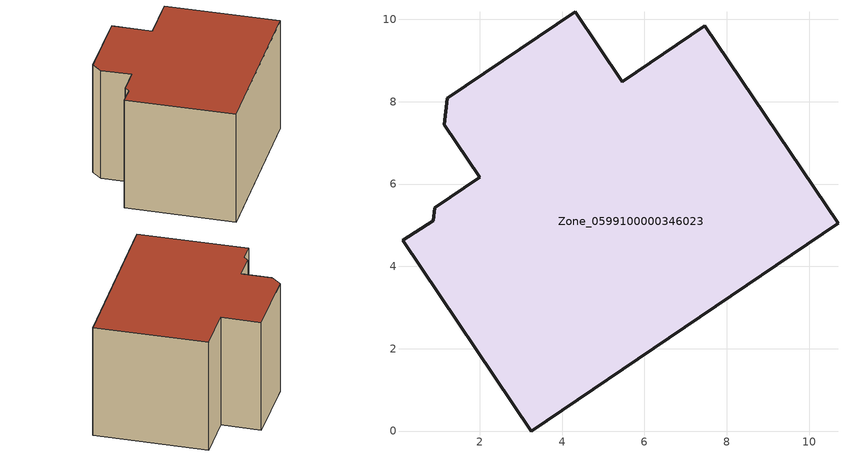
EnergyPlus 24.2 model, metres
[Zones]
Zone_0599100000346023
 floor ground (C_G): 1.14,7.44 1.21,8.09 4.32,10.18 5.46,8.49 7.46,9.84 10.7,5.05 3.25,0 0.12,4.63 0.87,5.11 0.91,5.42 2,6.16 z0
 wall outside (C_F): 10.7,5.05 7.46,9.84 5.46,8.49 4.32,10.18 1.21,8.09 1.14,7.44 2,6.16 0.91,5.42 0.87,5.11 0.12,4.63 3.25,0 10.7,5.05 z0:6.11
 roof outside (C_R): 1.21,8.09 1.14,7.44 2,6.16 0.91,5.42 0.87,5.11 0.12,4.63 3.25,0 10.7,5.05 7.46,9.84 5.46,8.49 4.32,10.18 z6.11
[BUILDING]
Pand.0599100000346023: North Axis=0; Terrain=City; Loads Convergence Tolerance Value=0.04; Temperature Convergence Tolerance Value=0.4; Solar Distribution=FullExterior; Maximum Number of Warmup Days=25; Minimum Number of Warmup Days=1
[Site:Location]
Rotterdam.The.Hague.AP_ZH_NLD Design_Conditions: Latitude=51.96; Longitude=4.45; Time Zone=1; Elevation=-4.5
[SITE:GROUNDTEMPERATURE:BUILDINGSURFACE]
18, 18, 18, 18, 18, 18, 18, 18, 18, 18, 18, 18
[MATERIAL] Thermal Absorptance=0.9; Solar Absorptance=0.7; Visible Absorptance=0.7
Name | Roughness | Thickness | Conductivity | Density | Specific Heat
G.TC.1992-2005 | MediumSmooth | 0.15 | 0.06 | 540 | 1210
F.TC.1992-2005 | Rough | 0.3 | 0.12 | 1920 | 840
R.TC.1992-2005 | MediumRough | 0.2 | 0.08 | 1500 | 1000
[CONSTRUCTION]
C_G: G.TC.1992-2005
C_F: F.TC.1992-2005
C_R: R.TC.1992-2005
[ZONE]
Zone_0599100000346023: Type=1; Multiplier=1; Ceiling Height=Autocalculate; Volume=Autocalculate; Floor Area=autocalculate; Part of Total Floor Area=Yes
[ZONEINFILTRATION:DESIGNFLOWRATE]
Infil_Zone_0599100000346023: Zone or ZoneList or Space or SpaceList=Zone_0599100000346023; Schedule=AlwaysOn; Design Flow Rate Calculation Method=Flow/Area; Flow Rate per Floor Area=0.0015; Constant Term Coefficient=1; Temperature Term Coefficient=0; Velocity Term Coefficient=0; Velocity Squared Term Coefficient=0
[HVACTEMPLATE:ZONE:IDEALLOADSAIRSYSTEM]
Zone_0599100000346023: Maximum Heating Supply Air Temperature=50; Minimum Cooling Supply Air Temperature=13; Maximum Heating Supply Air Humidity Ratio=0.0156; Minimum Cooling Supply Air Humidity Ratio=0.0077; Heating Limit=NoLimit; Cooling Limit=NoLimit; Dehumidification Control Type=ConstantSensibleHeatRatio; Cooling Sensible Heat Ratio=0.7; Dehumidification Setpoint=60; Humidification Control Type=None; Humidification Setpoint=30; Outdoor Air Method=None; Outdoor Air Flow Rate per Person=0.00944; Outdoor Air Flow Rate per Zone Floor Area=0; Outdoor Air Flow Rate per Zone=0; Demand Controlled Ventilation Type=None; Outdoor Air Economizer Type=NoEconomizer; Heat Recovery Type=None; Sensible Heat Recovery Effectiveness=0.7; Latent Heat Recovery Effectiveness=0.65
[ZONECONTROL:THERMOSTAT]
ThermostatControl_Zone_0599100000346023: Zone or ZoneList=Zone_0599100000346023; Control Type Schedule=DualSetpointControlType; Control 1=Thermostat_Zone_0599100000346023; Temperature Difference Between Cutout And Setpoint=0
[THERMOSTATSETPOINT:DUALSETPOINT]
Thermostat_Zone_0599100000346023: Heating Setpoint Temperature Schedule=HeatingSetpoint_Zone_0599100000346023; Cooling Setpoint Temperature Schedule=CoolingSetpoint_Zone_0599100000346023
[SCHEDULE:COMPACT]
HeatingSetpoint_Zone_0599100000346023: Through: 12/31, For: AllDays, Until: 24:00, 21
CoolingSetpoint_Zone_0599100000346023: Through: 12/31, For: AllDays, Until: 24:00, 24
DualSetpointControlType: Through: 12/31, For: AllDays, Until: 24:00, 4
AlwaysOn: Through: 12/31, For: AllDays, Until: 24:00, 1
